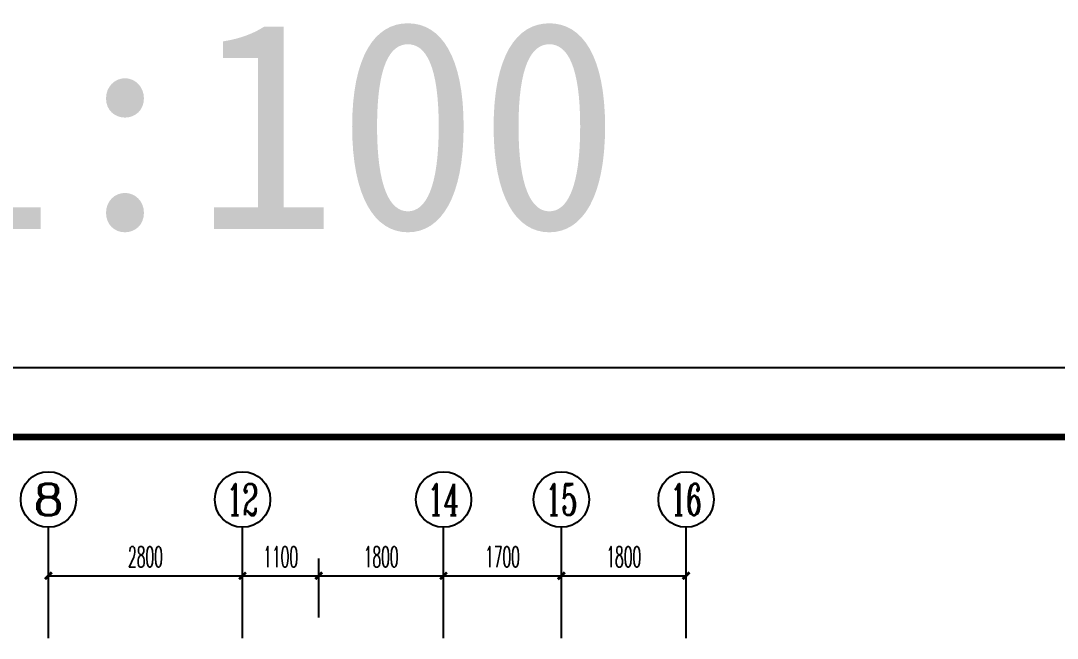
# Model space of a CAD drawing. Extents: x 27938 to 1507990, y 110129 to 923079.
# Drawn here: x 596187 to 611141, y 621659 to 630559 of the extents above; entities that cross this region are included whole.
import ezdxf
from ezdxf.enums import TextEntityAlignment as Align
from ezdxf.xclip import XClip

# ---------------------------------------------------------------- set-up
doc = ezdxf.new("R2010")
doc.units = 0
doc.header["$LTSCALE"] = 1000
doc.header["$MEASUREMENT"] = 0
doc.header["$XCLIPFRAME"] = 0
for name, color, linetype in [('AXIS', 3, 'Continuous'), ('AXIS_TEXT', 7, 'Continuous'), ('DOTE', 1, 'Continuous'), ('图框', 140, 'Continuous')]:
    doc.layers.add(name, color=color, linetype=linetype)
doc.layers.add('yichutu', color=7, linetype='Continuous', true_color=0xffffff, plot=False)
doc.styles.add('_TCH_AXIS', font='COMPLEX', dxfattribs={"bigfont": 'GBCBIG'})
doc.styles.add('_TCH_DIM_T3', font='SIMPLEX.shx', dxfattribs={"width": 0.494118, "bigfont": 'GBCBIG.shx'})
doc.styles.add('_TCH_LABEL', font='simhei.ttf')
doc.styles.add('COMPLEX', font='COMPLEX')
doc.dimstyles.new('_TCH_ARCH&&100', dxfattribs={"dimtxt": 297.5, "dimasz": 100, "dimexe": 250, "dimexo": 300, "dimgap": 126.25, "dimtad": 1, "dimdec": 0, "dimzin": 0, "dimdsep": 46, "dimtxsty": '_TCH_DIM_T3', "dimblk": 'ARCHTICK', "dimcen": 0.09, "dimclrt": 4, "dimazin": 2, "dimtfac": 1, "dimtdec": 0, "dimtix": 1, "dimtmove": 2, "dimatfit": 3, "dimfxl": 100, "dimtolj": 1, "dimtzin": 0, "dimarcsym": 0})

# ---------------------------------------------------------------- blocks, each defined once
blk = doc.blocks.new('A$C74D73064')
at = {"layer": 'DOTE', "color": 5}
for p, q in [((105680, 54519.3), (105680, 3986.3)), ((111130, 54519.3), (111130, 3986.3))]:
    blk.add_line(p, q, dxfattribs=at)
blk = doc.blocks.new('TK')
at = {"layer": '图框'}
blk.add_lwpolyline([(465375, 548714), (549475, 548714), (549475, 489314), (465375, 489314)], close=True, dxfattribs=at)
blk.add_lwpolyline([(465375, 548714), (549475, 548714), (549475, 489314), (465375, 489314)], close=True, dxfattribs=at)
at = {"layer": '图框', "const_width": 100}
blk.add_lwpolyline([(548475, 490314), (548475, 547714), (467875, 547714), (467875, 490314)], close=True, dxfattribs=at)
blk = doc.blocks.new('yct-841-594-84100-59399.9999999999-100-1000.0')
at = {"layer": 'yichutu', "color": 7, "true_color": 0xffffff}
blk.add_lwpolyline([(0, 0), (0, 59400), (84100, 59400), (84100, 0)], close=True, dxfattribs=at)
at = {"layer": 'yichutu', "color": 7, "true_color": 0xffffff, "style": '_TCH_LABEL'}
blk.add_text('A1 1:100', height=3000, dxfattribs=at).set_placement((0, 61400))
blk = doc.blocks.new('_ArchTick')
at = {"color": 0, "linetype": 'ByBlock', "const_width": 0.4}
blk.add_lwpolyline([(-0.5, -0.5), (0.5, 0.5)], dxfattribs=at)
blk = doc.blocks.new('*D1358')
at = {"layer": 'AXIS', "color": 0, "lineweight": -2}
for p, q in [((-10220, 1881), (-10220, 2731)), ((-7420, 1881), (-7420, 2731)), ((-10220, 2481), (-7420, 2481))]:
    blk.add_line(p, q, dxfattribs=at)
at = {"layer": 'Defpoints', "color": 0}
for p in [(-7420, 2481), (-10220, 1581), (-7420, 1581)]:
    blk.add_point(p, dxfattribs=at)
at = {"layer": 'AXIS', "color": 0, "lineweight": -2, "xscale": 100, "yscale": 100, "zscale": 100, "rotation": 180}
blk.add_blockref('_ArchTick', (-10220, 2481), dxfattribs=at)
at = {"layer": 'AXIS', "color": 0, "lineweight": -2, "xscale": 100, "yscale": 100, "zscale": 100}
blk.add_blockref('_ArchTick', (-7420, 2481), dxfattribs=at)
at = {"layer": 'AXIS', "color": 4, "insert": (-8820, 2756), "char_height": 297.5, "attachment_point": 5, "style": '_TCH_DIM_T3'}
blk.add_mtext('\\A1;2800', dxfattribs=at)
blk = doc.blocks.new('*D1359')
at = {"layer": 'AXIS', "color": 0, "lineweight": -2}
for p, q in [((-7420, 1881), (-7420, 2731)), ((-6320, 1881), (-6320, 2731)), ((-7420, 2481), (-6320, 2481))]:
    blk.add_line(p, q, dxfattribs=at)
at = {"layer": 'Defpoints', "color": 0}
for p in [(-6320, 2481), (-7420, 1581), (-6320, 1581)]:
    blk.add_point(p, dxfattribs=at)
at = {"layer": 'AXIS', "color": 0, "lineweight": -2, "xscale": 100, "yscale": 100, "zscale": 100, "rotation": 180}
blk.add_blockref('_ArchTick', (-7420, 2481), dxfattribs=at)
at = {"layer": 'AXIS', "color": 0, "lineweight": -2, "xscale": 100, "yscale": 100, "zscale": 100}
blk.add_blockref('_ArchTick', (-6320, 2481), dxfattribs=at)
at = {"layer": 'AXIS', "color": 4, "insert": (-6870, 2756), "char_height": 297.5, "attachment_point": 5, "style": '_TCH_DIM_T3'}
blk.add_mtext('\\A1;1100', dxfattribs=at)
blk = doc.blocks.new('*D1360')
at = {"layer": 'AXIS', "color": 0, "lineweight": -2}
for p, q in [((-6320, 1881), (-6320, 2731)), ((-4520, 1881), (-4520, 2731)), ((-6320, 2481), (-4520, 2481))]:
    blk.add_line(p, q, dxfattribs=at)
at = {"layer": 'Defpoints', "color": 0}
for p in [(-4520, 2481), (-6320, 1581), (-4520, 1581)]:
    blk.add_point(p, dxfattribs=at)
at = {"layer": 'AXIS', "color": 0, "lineweight": -2, "xscale": 100, "yscale": 100, "zscale": 100, "rotation": 180}
blk.add_blockref('_ArchTick', (-6320, 2481), dxfattribs=at)
at = {"layer": 'AXIS', "color": 0, "lineweight": -2, "xscale": 100, "yscale": 100, "zscale": 100}
blk.add_blockref('_ArchTick', (-4520, 2481), dxfattribs=at)
at = {"layer": 'AXIS', "color": 4, "insert": (-5420, 2756), "char_height": 297.5, "attachment_point": 5, "style": '_TCH_DIM_T3'}
blk.add_mtext('\\A1;1800', dxfattribs=at)
blk = doc.blocks.new('*D1361')
at = {"layer": 'AXIS', "color": 0, "lineweight": -2}
for p, q in [((-4520, 1881), (-4520, 2731)), ((-2820, 1881), (-2820, 2731)), ((-4520, 2481), (-2820, 2481))]:
    blk.add_line(p, q, dxfattribs=at)
at = {"layer": 'Defpoints', "color": 0}
for p in [(-2820, 2481), (-4520, 1581), (-2820, 1581)]:
    blk.add_point(p, dxfattribs=at)
at = {"layer": 'AXIS', "color": 0, "lineweight": -2, "xscale": 100, "yscale": 100, "zscale": 100, "rotation": 180}
blk.add_blockref('_ArchTick', (-4520, 2481), dxfattribs=at)
at = {"layer": 'AXIS', "color": 0, "lineweight": -2, "xscale": 100, "yscale": 100, "zscale": 100}
blk.add_blockref('_ArchTick', (-2820, 2481), dxfattribs=at)
at = {"layer": 'AXIS', "color": 4, "insert": (-3670, 2756), "char_height": 297.5, "attachment_point": 5, "style": '_TCH_DIM_T3'}
blk.add_mtext('\\A1;1700', dxfattribs=at)
blk = doc.blocks.new('*D1362')
at = {"layer": 'AXIS', "color": 0, "lineweight": -2}
for p, q in [((-2820, 1881), (-2820, 2731)), ((-1020, 1881), (-1020, 2731)), ((-2820, 2481), (-1020, 2481))]:
    blk.add_line(p, q, dxfattribs=at)
at = {"layer": 'Defpoints', "color": 0}
for p in [(-1020, 2481), (-2820, 1581), (-1020, 1581)]:
    blk.add_point(p, dxfattribs=at)
at = {"layer": 'AXIS', "color": 0, "lineweight": -2, "xscale": 100, "yscale": 100, "zscale": 100, "rotation": 180}
blk.add_blockref('_ArchTick', (-2820, 2481), dxfattribs=at)
at = {"layer": 'AXIS', "color": 0, "lineweight": -2, "xscale": 100, "yscale": 100, "zscale": 100}
blk.add_blockref('_ArchTick', (-1020, 2481), dxfattribs=at)
at = {"layer": 'AXIS', "color": 4, "insert": (-1920, 2756), "char_height": 297.5, "attachment_point": 5, "style": '_TCH_DIM_T3'}
blk.add_mtext('\\A1;1800', dxfattribs=at)
blk = doc.blocks.new('_AXISO')
blk.add_circle((0, 0), 0.5)
at = {"layer": 'AXIS_TEXT', "style": 'COMPLEX', "width": 1.041667}
blk.add_attdef('A', text='', height=0.56, dxfattribs=at).set_placement((-0.25, -0.28), (0.25, -0.28), align=Align.FIT)
blk = doc.blocks.new('A$C28781836')
at = {"layer": 'AXIS', "color": 0}
for p, q in [((-10219.7, 1581.2), (-10219.7, 3181.2)), ((-7419.7, 1581.2), (-7419.7, 3181.2)), ((-4519.7, 1581.2), (-4519.7, 3181.2)), ((-2819.7, 1581.2), (-2819.7, 3181.2)), ((-1019.7, 1581.2), (-1019.7, 3181.2))]:
    blk.add_line(p, q, dxfattribs=at)
ref = blk.add_blockref('_AXISO', (-10219.7, 3581.2), dxfattribs=dict(at, xscale=800, yscale=800, zscale=800))
ref.add_attrib('A', '8', dxfattribs={"layer": 'AXIS_TEXT', "color": 0, "ltscale": 0.5, "height": 452.5, "style": '_TCH_AXIS', "width": 1.5}).set_placement((-10446, 3354.9), (-9993.5, 3354.9), align=Align.FIT)
ref = blk.add_blockref('_AXISO', (-7419.7, 3581.2), dxfattribs=dict(at, xscale=800, yscale=800, zscale=800))
ref.add_attrib('A', '12', dxfattribs={"layer": 'AXIS_TEXT', "color": 0, "ltscale": 0.5, "height": 452.55, "style": '_TCH_AXIS', "width": 0.724138}).set_placement((-7646, 3354.9), (-7193.5, 3354.9), align=Align.FIT)
ref = blk.add_blockref('_AXISO', (-4519.7, 3581.2), dxfattribs=dict(at, xscale=800, yscale=800, zscale=800))
ref.add_attrib('A', '14', dxfattribs={"layer": 'AXIS_TEXT', "color": 0, "ltscale": 0.5, "height": 452.55, "style": '_TCH_AXIS', "width": 0.677419}).set_placement((-4746, 3354.9), (-4293.5, 3354.9), align=Align.FIT)
ref = blk.add_blockref('_AXISO', (-2819.7, 3581.2), dxfattribs=dict(at, xscale=800, yscale=800, zscale=800))
ref.add_attrib('A', '15', dxfattribs={"layer": 'AXIS_TEXT', "color": 0, "ltscale": 0.5, "height": 452.55, "style": '_TCH_AXIS', "width": 0.724138}).set_placement((-3046, 3354.9), (-2593.5, 3354.9), align=Align.FIT)
ref = blk.add_blockref('_AXISO', (-1019.7, 3581.2), dxfattribs=dict(at, xscale=800, yscale=800, zscale=800))
ref.add_attrib('A', '16', dxfattribs={"layer": 'AXIS_TEXT', "color": 0, "ltscale": 0.5, "height": 452.55, "style": '_TCH_AXIS', "width": 0.724138}).set_placement((-1246, 3354.9), (-793.5, 3354.9), align=Align.FIT)
for p1, p2, picture, middle in [((-10219.7, 1581.2), (-7419.7, 1581.2), '*D1358', (-8819.7, 2756.2)), ((-7419.7, 1581.2), (-6319.7, 1581.2), '*D1359', (-6869.7, 2756.2)), ((-6319.7, 1581.2), (-4519.7, 1581.2), '*D1360', (-5419.7, 2756.2)), ((-4519.7, 1581.2), (-2819.7, 1581.2), '*D1361', (-3669.7, 2756.2)), ((-2819.7, 1581.2), (-1019.7, 1581.2), '*D1362', (-1919.7, 2756.2))]:
    dim = blk.add_aligned_dim(p1=p1, p2=p2, distance=900, dimstyle='_TCH_ARCH&&100', dxfattribs=at)
    dim.commit()
    dim.dimension.update_dxf_attribs({"geometry": picture, "text_midpoint": middle})

msp = doc.modelspace()

# ---------------------------------------------------------------- block references
msp.add_blockref('TK', (123131.9, 76845.5))
at = {"color": 8}
msp.add_blockref('A$C28781836', (606806.3, 620078), dxfattribs=at)
ref = msp.add_blockref('A$C74D73064', (496096.4, 574050.2), dxfattribs=at)
XClip(ref).set_block_clipping_path([(104713.0339338902, 10073.5896271096), (158713.0208014316, 29573.5896259328)])
at = {"layer": 'yichutu'}
msp.add_blockref('yct-841-594-84100-59399.9999999999-100-1000.0', (588506.9, 566159.2), dxfattribs=at)

doc.saveas('drawing.dxf')
